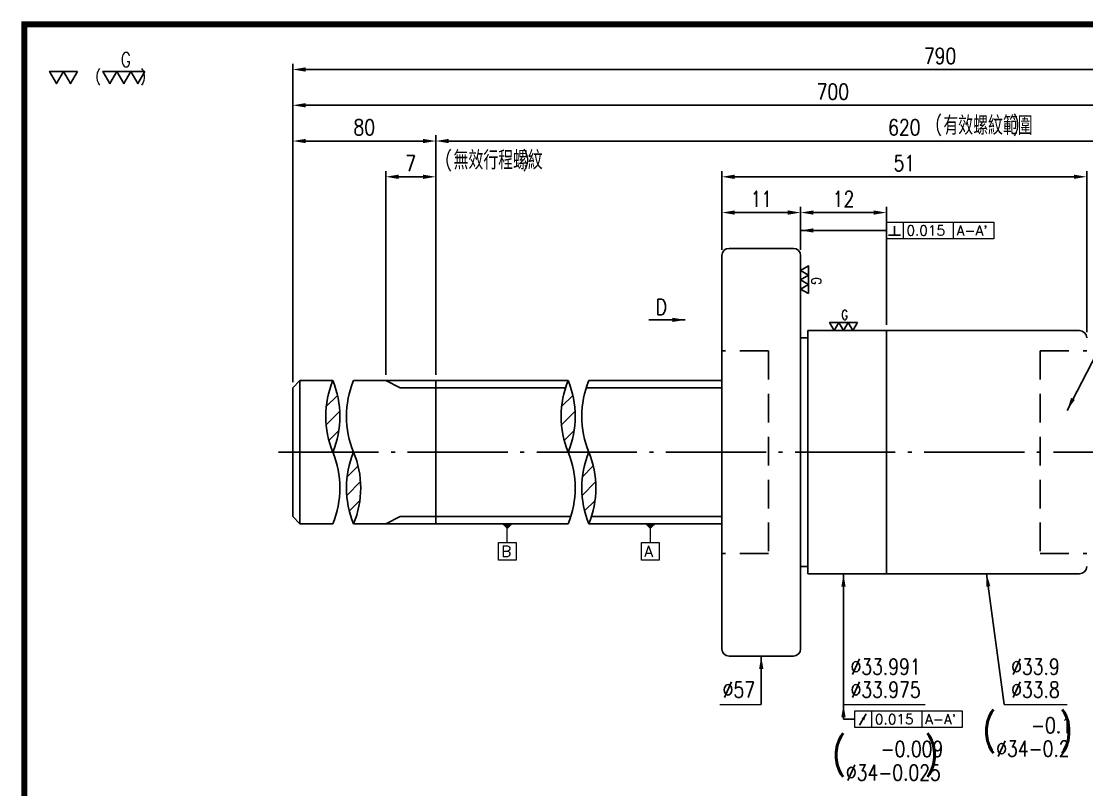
# Model space of a CAD drawing. Header units: millimetres. Extents: x -922 to -665, y -1494 to -1312.
# Drawn here: x -922.3 to -773.4, y -1419.2 to -1311.7 of the extents above; entities that cross this region are included whole.
import ezdxf
from ezdxf.enums import TextEntityAlignment as Align

# ---------------------------------------------------------------- set-up
doc = ezdxf.new("R2010")
doc.units = ezdxf.units.MM
doc.linetypes.add('CenLine', pattern=[25.8, 20, -2.5, 0.8, -2.5])
doc.linetypes.add('HidLine', pattern=[7.5, 5, -2.5])
doc.layers.get('0').update_dxf_attribs({"linetype": 'CONTINUOUS'})
doc.layers.get('DEFPOINTS').update_dxf_attribs({"linetype": 'CONTINUOUS'})
for name, color, linetype in [('01', 4, 'CONTINUOUS'), ('04', 4, 'CONTINUOUS'), ('C', 1, 'CenLine'), ('H', 5, 'HidLine')]:
    doc.layers.add(name, color=color, linetype=linetype)
for name, color, linetype, lineweight in [('DIM', 6, 'CONTINUOUS', 9), ('hat', 4, 'CONTINUOUS', 9), ('str', 7, 'CONTINUOUS', 25)]:
    doc.layers.add(name, color=color, linetype=linetype, lineweight=lineweight)
doc.styles.add('BW_SIMPLEX', font='romans.shx', dxfattribs={"width": 0.8, "height": 2.2, "bigfont": 'chineset.shx'})
doc.styles.add('ROMANC', font='romanc')
doc.styles.add('SIMPLEX', font='simplex.shx', dxfattribs={"width": 0.8, "height": 2.2, "bigfont": 'chineset.shx'})
doc.styles.get("Standard").update_dxf_attribs({"font": 'TXT', "width": 0.9, "height": 3.85046, "bigfont": 'CHINESET'})
doc.dimstyles.new('STANDARD$0', dxfattribs={"dimscale": 0, "dimtxt": 2.2, "dimasz": 1.8, "dimexe": 0.8, "dimexo": 0.8, "dimgap": 0.8, "dimtad": 1, "dimdec": 3, "dimdsep": 46, "dimtxsty": 'SIMPLEX', "dimcen": 0.09, "dimclrd": 6, "dimclre": 6, "dimclrt": 3, "dimadec": 1, "dimazin": 2, "dimtp": -0.1, "dimtm": 0.2, "dimtfac": 1, "dimtdec": 3, "dimtmove": 0, "dimatfit": 3, "dimfxl": 0, "dimtvp": 0.790698, "dimarcsym": 0})
doc.dimstyles.new('STANDARD$7', dxfattribs={"dimscale": 0, "dimtxt": 2.2, "dimasz": 1.8, "dimexe": 0.8, "dimexo": 0.8, "dimgap": 0.8, "dimtad": 1, "dimdec": 3, "dimrnd": 0.0005, "dimdsep": 46, "dimtxsty": 'SIMPLEX', "dimcen": 0.09, "dimclrd": 6, "dimclre": 6, "dimclrt": 3, "dimadec": 1, "dimazin": 2, "dimtp": -0.1, "dimtm": 0.2, "dimtfac": 1, "dimtdec": 3, "dimtmove": 2, "dimatfit": 3, "dimfxl": 0, "dimtvp": 0.790698, "dimarcsym": 0})

# ---------------------------------------------------------------- blocks, each defined once
blk = doc.blocks.new('G-sign-W-1')
for points in [[(0.578, 0), (0.002, 0), (0.29, -0.499)], [(1.154, 0), (0.578, 0), (0.866, -0.499)], [(2.767, 0), (2.191, 0), (2.479, -0.499)], [(3.343, 0), (2.767, 0), (3.055, -0.499)], [(3.919, 0), (3.343, 0), (3.631, -0.499)]]:
    blk.add_lwpolyline(points, close=True)
at = {"style": 'SIMPLEX', "width": 0.8}
for s, height, p in [('G', 0.601, (2.916, 0.482)), ('(      )', 0.4513, (1.883, -0.188))]:
    blk.add_text(s, height=height, dxfattribs=at).set_placement(p, align=Align.MIDDLE_LEFT)
blk = doc.blocks.new('*D150')
at = {"layer": 'DEFPOINTS', "color": 0}
for p in [(-813.38, -1338.48), (-824.38, -1344.48), (-813.38, -1344.48)]:
    blk.add_point(p, dxfattribs=at)
at = {"layer": 'str', "color": 6, "linetype": 'ByBlock', "lineweight": -2}
for p, q in [((-824.38, -1343.68), (-824.38, -1337.68)), ((-822.58, -1338.48), (-815.18, -1338.48)), ((-813.38, -1343.68), (-813.38, -1337.68))]:
    blk.add_line(p, q, dxfattribs=at)
at = {"layer": 'str', "color": 6}
for points in [[(-822.58, -1338.18), (-822.58, -1338.78), (-824.38, -1338.48)], [(-815.18, -1338.18), (-815.18, -1338.78), (-813.38, -1338.48)]]:
    blk.add_solid(points, dxfattribs=at)
at = {"layer": 'str', "color": 3, "insert": (-818.88, -1336.58), "char_height": 2.2, "attachment_point": 5, "style": 'BW_SIMPLEX'}
blk.add_mtext('11', dxfattribs=at)
blk = doc.blocks.new('*D151')
at = {"layer": 'DEFPOINTS', "color": 0}
for p in [(-801.38, -1338.48), (-813.38, -1344.48), (-801.38, -1354.98)]:
    blk.add_point(p, dxfattribs=at)
at = {"layer": 'str', "color": 6, "linetype": 'ByBlock', "lineweight": -2}
for p, q in [((-813.38, -1343.68), (-813.38, -1337.68)), ((-811.58, -1338.48), (-803.18, -1338.48)), ((-801.38, -1354.18), (-801.38, -1337.68))]:
    blk.add_line(p, q, dxfattribs=at)
at = {"layer": 'str', "color": 6}
for points in [[(-811.58, -1338.18), (-811.58, -1338.78), (-813.38, -1338.48)], [(-803.18, -1338.18), (-803.18, -1338.78), (-801.38, -1338.48)]]:
    blk.add_solid(points, dxfattribs=at)
at = {"layer": 'str', "color": 3, "insert": (-807.38, -1336.58), "char_height": 2.2, "attachment_point": 5, "style": 'BW_SIMPLEX'}
blk.add_mtext('12', dxfattribs=at)
blk = doc.blocks.new('*D152')
at = {"layer": 'DEFPOINTS', "color": 0}
for p in [(-773.38, -1333.48), (-824.38, -1344.48), (-773.38, -1355.98)]:
    blk.add_point(p, dxfattribs=at)
at = {"layer": 'str', "color": 6, "linetype": 'ByBlock', "lineweight": -2}
for p, q in [((-824.38, -1343.68), (-824.38, -1332.68)), ((-773.38, -1355.18), (-773.38, -1332.68)), ((-822.58, -1333.48), (-775.18, -1333.48))]:
    blk.add_line(p, q, dxfattribs=at)
at = {"layer": 'str', "color": 6}
for points in [[(-822.58, -1333.18), (-822.58, -1333.78), (-824.38, -1333.48)], [(-775.18, -1333.18), (-775.18, -1333.78), (-773.38, -1333.48)]]:
    blk.add_solid(points, dxfattribs=at)
at = {"layer": 'str', "color": 3, "insert": (-798.88, -1331.58), "char_height": 2.2, "attachment_point": 5, "style": 'BW_SIMPLEX'}
blk.add_mtext('51', dxfattribs=at)
blk = doc.blocks.new('*D153')
at = {"layer": 'DEFPOINTS', "color": 0}
for p in [(-733.38, -1328.48), (-864.38, -1361.98), (-733.38, -1362.98)]:
    blk.add_point(p, dxfattribs=at)
at = {"layer": 'str', "color": 6, "linetype": 'ByBlock', "lineweight": -2}
for p, q in [((-864.38, -1361.18), (-864.38, -1327.68)), ((-862.58, -1328.48), (-735.18, -1328.48)), ((-733.38, -1362.18), (-733.38, -1327.68))]:
    blk.add_line(p, q, dxfattribs=at)
at = {"layer": 'str', "color": 6}
for points in [[(-862.58, -1328.18), (-862.58, -1328.78), (-864.38, -1328.48)], [(-735.18, -1328.18), (-735.18, -1328.78), (-733.38, -1328.48)]]:
    blk.add_solid(points, dxfattribs=at)
at = {"layer": 'str', "color": 3, "insert": (-798.88, -1326.58), "char_height": 2.2, "attachment_point": 5, "style": 'BW_SIMPLEX'}
blk.add_mtext('620', dxfattribs=at)
blk = doc.blocks.new('*D154')
at = {"layer": 'DEFPOINTS', "color": 0}
for p in [(-864.38, -1328.48), (-864.38, -1361.98), (-884.38, -1362.98)]:
    blk.add_point(p, dxfattribs=at)
at = {"layer": 'str', "color": 6, "linetype": 'ByBlock', "lineweight": -2}
for p, q in [((-884.38, -1362.18), (-884.38, -1327.68)), ((-882.58, -1328.48), (-866.18, -1328.48)), ((-864.38, -1361.18), (-864.38, -1327.68))]:
    blk.add_line(p, q, dxfattribs=at)
at = {"layer": 'str', "color": 6}
for points in [[(-882.58, -1328.18), (-882.58, -1328.78), (-884.38, -1328.48)], [(-866.18, -1328.18), (-866.18, -1328.78), (-864.38, -1328.48)]]:
    blk.add_solid(points, dxfattribs=at)
at = {"layer": 'str', "color": 3, "insert": (-874.38, -1326.58), "char_height": 2.2, "attachment_point": 5, "style": 'BW_SIMPLEX'}
blk.add_mtext('80', dxfattribs=at)
blk = doc.blocks.new('*D155')
at = {"layer": 'DEFPOINTS', "color": 0}
for p in [(-864.38, -1333.48), (-871.38, -1361.98), (-864.38, -1361.98)]:
    blk.add_point(p, dxfattribs=at)
at = {"layer": 'str', "color": 6, "linetype": 'ByBlock', "lineweight": -2}
for p, q in [((-871.38, -1361.18), (-871.38, -1332.68)), ((-864.38, -1361.18), (-864.38, -1332.68)), ((-869.58, -1333.48), (-866.18, -1333.48))]:
    blk.add_line(p, q, dxfattribs=at)
at = {"layer": 'str', "color": 6}
for points in [[(-869.58, -1333.18), (-869.58, -1333.78), (-871.38, -1333.48)], [(-866.18, -1333.18), (-866.18, -1333.78), (-864.38, -1333.48)]]:
    blk.add_solid(points, dxfattribs=at)
at = {"layer": 'str', "color": 3, "insert": (-867.88, -1331.58), "char_height": 2.2, "attachment_point": 5, "style": 'BW_SIMPLEX'}
blk.add_mtext('7', dxfattribs=at)
blk = doc.blocks.new('*D158')
at = {"layer": 'DEFPOINTS', "color": 0}
for p in [(-884.38, -1323.48), (-884.38, -1362.98), (-733.38, -1362.98)]:
    blk.add_point(p, dxfattribs=at)
at = {"layer": 'str', "color": 6, "linetype": 'ByBlock', "lineweight": -2}
for p, q in [((-884.38, -1362.18), (-884.38, -1322.68)), ((-735.18, -1323.48), (-882.58, -1323.48)), ((-733.38, -1362.18), (-733.38, -1322.68))]:
    blk.add_line(p, q, dxfattribs=at)
at = {"layer": 'str', "color": 6}
for points in [[(-882.58, -1323.18), (-882.58, -1323.78), (-884.38, -1323.48)], [(-735.18, -1323.18), (-735.18, -1323.78), (-733.38, -1323.48)]]:
    blk.add_solid(points, dxfattribs=at)
at = {"layer": 'str', "color": 3, "insert": (-808.88, -1321.58), "char_height": 2.2, "attachment_point": 5, "style": 'BW_SIMPLEX'}
blk.add_mtext('700', dxfattribs=at)
blk = doc.blocks.new('*D160')
at = {"layer": 'DEFPOINTS', "color": 0}
for p in [(-884.38, -1318.48), (-884.38, -1362.98), (-703.38, -1364.48)]:
    blk.add_point(p, dxfattribs=at)
at = {"layer": 'str', "color": 6, "linetype": 'ByBlock', "lineweight": -2}
for p, q in [((-884.38, -1362.18), (-884.38, -1317.68)), ((-703.38, -1363.68), (-703.38, -1317.68)), ((-705.18, -1318.48), (-882.58, -1318.48))]:
    blk.add_line(p, q, dxfattribs=at)
at = {"layer": 'str', "color": 6}
for points in [[(-882.58, -1318.18), (-882.58, -1318.78), (-884.38, -1318.48)], [(-705.18, -1318.18), (-705.18, -1318.78), (-703.38, -1318.48)]]:
    blk.add_solid(points, dxfattribs=at)
at = {"layer": 'str', "color": 3, "insert": (-793.88, -1316.58), "char_height": 2.2, "attachment_point": 5, "style": 'BW_SIMPLEX'}
blk.add_mtext('790', dxfattribs=at)
blk = doc.blocks.new('ins2')
at = {"color": 0}
for points in [[(-0.68, 1.19), (-2.05, 1.19), (-1.37, 0)], [(0.68, 1.19), (-0.68, 1.19), (0, 0)], [(2.05, 1.19), (0.68, 1.19), (1.37, 0)]]:
    blk.add_lwpolyline(points, close=True, dxfattribs=at)
at = {"color": 0, "style": 'SIMPLEX', "width": 0.8}
blk.add_text('G', height=1.43, dxfattribs=at).set_placement((-0.33, 2.33), align=Align.MIDDLE_LEFT)

msp = doc.modelspace()

# ---------------------------------------------------------------- hatches: boundary and pattern name
at = {"layer": '01'}
h = msp.add_hatch(dxfattribs=at)
h.set_pattern_fill('_USER', color=256, scale=1.8, angle=45, style=0, pattern_type=0)
h.set_pattern_definition([(45, (-363.5902, 21.0762), (-1.2727922, 1.2727922), [])])
h.paths.add_polyline_path([(-878.7667, -1361.983, 0.19830827), (-878.7667, -1371.983, 0.19830827)])
h.paths.add_polyline_path([(-875.8684, -1371.983, 0.19830827), (-875.8684, -1381.983, 0.19830827)])
h = msp.add_hatch(dxfattribs=at)
h.set_pattern_fill('_USER', color=256, scale=1.8, angle=45, style=0, pattern_type=0)
h.set_pattern_definition([(45, (-330.7052, 21.0762), (-1.2727922, 1.2727922), [])])
h.paths.add_polyline_path([(-845.8817, -1361.983, 0.19830827), (-845.8817, -1371.983, 0.19830827)])
h.paths.add_polyline_path([(-842.9834, -1371.983, 0.19830827), (-842.9834, -1381.983, 0.19830827)])

# ---------------------------------------------------------------- linework, layer by layer
for p, q in [((-823.3828, -1343.483), (-814.3828, -1343.483)), ((-812.3828, -1354.983), (-774.3828, -1354.983)), ((-813.3828, -1355.983), (-812.3828, -1355.983)), ((-883.3828, -1361.983), (-878.7667, -1361.983)), ((-875.8684, -1361.983), (-864.3828, -1361.983)), ((-864.3828, -1361.983), (-845.8817, -1361.983)), ((-842.9834, -1361.983), (-824.3828, -1361.983)), ((-883.3828, -1381.983), (-878.7667, -1381.983)), ((-875.8684, -1381.983), (-864.3828, -1381.983)), ((-864.3828, -1381.983), (-845.8817, -1381.983)), ((-842.9834, -1381.983), (-824.3828, -1381.983)), ((-813.3828, -1387.983), (-812.3828, -1387.983)), ((-812.3828, -1388.983), (-774.3828, -1388.983)), ((-823.3828, -1400.483), (-814.3828, -1400.483))]:
    msp.add_line(p, q)
for centre, start, end in [((-866.6558, -1366.983), 157.566598, 202.433402), ((-890.8776, -1366.983), 337.566598, 22.433402), ((-863.7575, -1366.983), 157.566598, 202.433402), ((-833.7708, -1366.983), 157.566598, 202.433402), ((-857.9925, -1366.983), 337.566598, 22.433402), ((-830.8725, -1366.983), 157.566598, 202.433402), ((-890.8776, -1376.983), 337.566598, 22.433402), ((-863.7575, -1376.983), 157.566598, 202.433402), ((-887.9792, -1376.983), 337.566598, 22.433402), ((-857.9925, -1376.983), 337.566598, 22.433402), ((-830.8725, -1376.983), 157.566598, 202.433402), ((-855.0942, -1376.983), 337.566598, 22.433402)]:
    msp.add_arc(centre, 13.1024, start, end)
for p, q in [((-869.3828, -1362.983), (-871.3828, -1361.983)), ((-869.3828, -1362.983), (-846.2477, -1362.983)), ((-843.3494, -1362.983), (-824.3828, -1362.983)), ((-869.3828, -1380.983), (-871.3828, -1381.983)), ((-869.3828, -1380.983), (-845.5156, -1380.983)), ((-842.6173, -1380.983), (-824.3828, -1380.983))]:
    msp.add_line(p, q, dxfattribs=at)
at = {"layer": '04'}
for p, q in [((-800.2519, -1341.6627), (-800.2519, -1340.3908)), ((-801.0998, -1341.6627), (-799.404, -1341.6627)), ((-805.1218, -1410.1391), (-804.2175, -1408.5728))]:
    msp.add_line(p, q, dxfattribs=at)
msp.add_lwpolyline([(-804.2175, -1408.5728, 0, 0.4522, 0), (-804.6697, -1409.356, 0.4522, 0.4522, 0)], format="xyseb", dxfattribs=at)
at = {"layer": 'C', "ltscale": 0.7}
msp.add_line((-886.3828, -1371.983), (-701.3828, -1371.983), dxfattribs=at)
at = {"layer": 'DIM'}
for p, q in [((-824.6723, -1407.2421), (-818.8828, -1407.2421)), ((-807.3828, -1407.2421), (-795.9483, -1407.2421)), ((-784.924, -1407.2421), (-776.1127, -1407.2421))]:
    msp.add_line(p, q, dxfattribs=at)
at = {"layer": 'H', "ltscale": 0.8}
for p, q in [((-817.8828, -1357.833), (-824.3828, -1357.833)), ((-817.8828, -1357.833), (-817.8828, -1386.133)), ((-779.8828, -1357.833), (-773.3828, -1357.833)), ((-779.8828, -1357.833), (-779.8828, -1386.133)), ((-817.8828, -1386.133), (-824.3828, -1386.133)), ((-779.8828, -1386.133), (-773.3828, -1386.133))]:
    msp.add_line(p, q, dxfattribs=at)
at = {"layer": 'hat'}
for p, q in [((-799.0469, -1339.815), (-799.0469, -1342.1509)), ((-792.0393, -1339.815), (-792.0393, -1342.1509)), ((-854.3828, -1384.5913), (-854.3828, -1381.983)), ((-834.3828, -1384.5913), (-834.3828, -1381.983)), ((-803.4516, -1408.1436), (-803.4516, -1410.4795)), ((-796.444, -1408.1436), (-796.444, -1410.4795))]:
    msp.add_line(p, q, dxfattribs=at)
for points in [[(-801.3828, -1339.815), (-786.3777, -1339.815), (-786.3777, -1342.1509), (-801.3828, -1342.1509)], [(-855.6329, -1384.5913), (-853.1404, -1384.5913), (-853.1404, -1387.0838), (-855.6329, -1387.0838)], [(-835.6329, -1384.5913), (-833.1404, -1384.5913), (-833.1404, -1387.0838), (-835.6329, -1387.0838)], [(-805.7875, -1408.1436), (-790.7824, -1408.1436), (-790.7824, -1410.4795), (-805.7875, -1410.4795)]]:
    msp.add_lwpolyline(points, close=True, dxfattribs=at)
at = {"layer": 'hat', "color": 4, "linetype": 'ByBlock', "lineweight": 9}
for points in [[(-854.3828, -1382.7383, 0, 1.5825, 0), (-854.3828, -1381.983, 1.5825, 1.5825, 0)], [(-834.3828, -1382.7383, 0, 1.5825, 0), (-834.3828, -1381.983, 1.5825, 1.5825, 0)]]:
    msp.add_lwpolyline(points, format="xyseb", dxfattribs=at)
at = {"layer": 'str'}
for p, q in [((-824.3828, -1344.483), (-824.3828, -1399.483)), ((-813.3828, -1344.483), (-813.3828, -1399.483)), ((-812.3828, -1354.983), (-812.3828, -1388.983)), ((-801.3828, -1354.983), (-801.3828, -1388.983)), ((-883.3828, -1361.983), (-884.3828, -1362.983)), ((-883.3828, -1381.983), (-883.3828, -1361.983)), ((-864.3828, -1361.983), (-864.3828, -1381.983)), ((-884.3828, -1362.983), (-884.3828, -1380.983)), ((-884.3828, -1380.983), (-883.3828, -1381.983))]:
    msp.add_line(p, q, dxfattribs=at)
at = {"layer": 'str', "const_width": 0.8513}
msp.add_lwpolyline([(-921.9018, -1493.223), (-665.8637, -1493.223), (-665.8637, -1312.1675), (-921.9018, -1312.1675)], close=True, dxfattribs=at)
at = {"layer": 'str'}
for centre, start, end in [((-823.3828, -1344.483), 90, 180), ((-814.3828, -1344.483), 0, 90), ((-774.3828, -1355.983), 0, 90), ((-774.3828, -1387.983), 270, 0), ((-823.3828, -1399.483), 180, 270), ((-814.3828, -1399.483), 270, 0)]:
    msp.add_arc(centre, 1, start, end, dxfattribs=at)

# ---------------------------------------------------------------- block references
at = {"layer": 'str', "xscale": 3.402693769389742, "yscale": 3.402693769389757, "zscale": 3.402693769389734}
msp.add_blockref('G-sign-W-1', (-918.3813, -1318.7438), dxfattribs=at)
at = {"layer": 'str', "color": 3, "xscale": 0.9449999999999363, "yscale": 0.94500000000005, "zscale": 0.9450000000000001, "rotation": 270}
msp.add_blockref('ins2', (-813.3828, -1347.8727), dxfattribs=at)
at = {"layer": 'str', "color": 3, "xscale": 0.9449999999999932, "yscale": 0.9449999999999932, "zscale": 0.9450000000000001}
msp.add_blockref('ins2', (-807.3828, -1354.983), dxfattribs=at)

# ---------------------------------------------------------------- texts
at = {"char_height": 2, "attachment_point": 7, "style": 'SIMPLEX'}
for insert in [(-794.5769, -1327.7394), (-863.0932, -1332.6756)]:
    msp.add_mtext('(         )', dxfattribs=dict(at, insert=insert))
at = {"char_height": 2.6, "attachment_point": 7}
for s, insert in [('{\\W0.8;有效螺紋範圍}', (-793.4137, -1327.6311)), ('{\\W0.8;無效行程螺紋}', (-861.8976, -1332.47))]:
    msp.add_mtext(s, dxfattribs=dict(at, insert=insert))
at = {"layer": 'hat', "style": 'ROMANC', "flags": 8}
for tag, text, height, p in [('0.015', '0.012', 1.40005, (-798.5838, -1340.9877)), ('B', 'B', 1.5, (-855.1995, -1385.8409)), ('A', 'B', 1.5, (-835.1995, -1385.8409)), ('0.015', '0.012', 1.40005, (-802.9885, -1409.3163))]:
    msp.add_attdef(tag, text=text, height=height, dxfattribs=at).set_placement(p, align=Align.MIDDLE_LEFT)
for p in [(-791.5702, -1341.6931), (-795.9749, -1410.0217)]:
    msp.add_attdef("A-A'", p, "A-A'", height=1.40005, dxfattribs=at)
at = {"layer": 'str', "char_height": 2.2, "attachment_point": 1, "style": 'SIMPLEX'}
for s, insert, width in [('{\\C3;D}', (-833.6372, -1350.5722), 1.402174), ('{\\C3;%%C33.991}', (-806.4014, -1400.8801), 2.446199), ('{\\C3;%%C33.9}', (-783.9427, -1400.8801), 2.446199), ('{\\C3;%%C57}', (-824.2718, -1404.0977), 2.446199), ('{\\C3;%%C33.975}', (-806.4014, -1404.0977), 2.446199), ('{\\C3;%%C33.8}', (-783.9427, -1404.0977), 2.446199), ('\\P{\\H1.8182x;\\C3;(    )}', (-787.9269, -1405.0459), 21.021464), ('{\\C3;-0.1}', (-781.1678, -1409.0537), 2.446199), ('\\P{\\H1.8182x;\\C3;(     )}', (-808.946, -1408.3811), 21.021464), ('{\\C3;-0.009}', (-802.1869, -1412.3889), 2.446199), ('{\\C3;%%C34-0.2}', (-786.0347, -1412.3397), 2.446199), ('{\\C3;%%C34-0.025}', (-807.0538, -1415.6749), 2.446199)]:
    msp.add_mtext(s, dxfattribs=dict(at, insert=insert, width=width))

# ---------------------------------------------------------------- dimensions: what is measured, and where the dimension line sits
at = {"layer": 'str'}
for base, p1, p2, text, picture, middle in [((-884.3828, -1318.483), (-703.3828, -1364.483), (-884.3828, -1362.983), '790', '*D160', (-793.8828, -1316.583)), ((-884.3828, -1323.483), (-733.3828, -1362.983), (-884.3828, -1362.983), '700', '*D158', (-808.8828, -1321.583)), ((-864.3828, -1328.483), (-884.3828, -1362.983), (-864.3828, -1361.983), '80', '*D154', (-874.3828, -1326.583)), ((-733.3828, -1328.483), (-864.3828, -1361.983), (-733.3828, -1362.983), '620', '*D153', (-798.8828, -1326.583))]:
    dim = msp.add_linear_dim(base=base, p1=p1, p2=p2, text=text, dimstyle='STANDARD$0', override={"dimscale": 1, "dimtxsty": 'BW_SIMPLEX', "dimarcsym": 1}, dxfattribs=at)
    dim.commit()
    dim.dimension.update_dxf_attribs({"geometry": picture, "text_midpoint": middle})
for base, p1, p2, picture, middle in [((-864.3828, -1333.483), (-871.3828, -1361.983), (-864.3828, -1361.983), '*D155', (-867.8828, -1331.583)), ((-773.3828, -1333.483), (-824.3828, -1344.483), (-773.3828, -1355.983), '*D152', (-798.8828, -1331.583)), ((-813.3828, -1338.483), (-824.3828, -1344.483), (-813.3828, -1344.483), '*D150', (-818.8828, -1336.583)), ((-801.3828, -1338.483), (-813.3828, -1344.483), (-801.3828, -1354.983), '*D151', (-807.3828, -1336.583))]:
    dim = msp.add_linear_dim(base=base, p1=p1, p2=p2, dimstyle='STANDARD$0', override={"dimscale": 1, "dimtxsty": 'BW_SIMPLEX', "dimarcsym": 1}, dxfattribs=at)
    dim.commit()
    dim.dimension.update_dxf_attribs({"geometry": picture, "text_midpoint": middle})

# ---------------------------------------------------------------- leaders
for points in [[(-813.3828, -1340.983), (-801.3828, -1340.983)], [(-829.5143, -1353.483), (-834.6118, -1353.483)], [(-776.1274, -1366.1318), (-769.5811, -1353.483)], [(-807.3828, -1388.983), (-807.3828, -1407.2421)], [(-787.3828, -1388.983), (-784.924, -1407.2421)], [(-818.8828, -1400.483), (-818.8828, -1407.2421)], [(-807.3828, -1407.2421), (-807.3828, -1409.3115), (-805.7875, -1409.3115)]]:
    msp.add_leader(points, dimstyle='STANDARD$7', override={"dimscale": 1, "dimgap": 0.8, "dimtad": 0, "dimtxsty": 'BW_SIMPLEX', "dimarcsym": 1}, dxfattribs=at)

doc.saveas('drawing.dxf')
